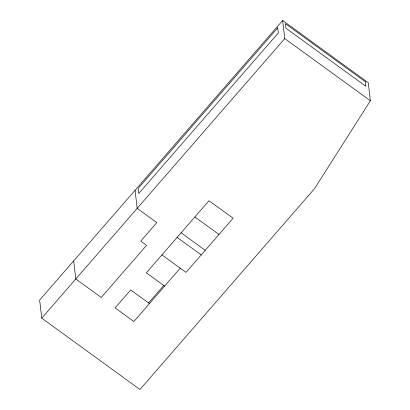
<?xml version="1.0" encoding="UTF-8"?>
<svg xmlns="http://www.w3.org/2000/svg" width="410" height="410" viewBox="0 0 410 410"><rect width="100%" height="100%" fill="white"/><g stroke="black" fill="none" stroke-linecap="round" stroke-linejoin="round"><path stroke-width="0.61" d="M370.373 100.773L314.465 188.723L139.948 389.5L41.748 318.155L39.626 300.079L282.644 20.5L368.252 82.697L370.373 100.773L284.765 38.576L282.644 20.5M41.748 318.155L284.765 38.576M148.548 302.959L163.759 285.457M180.221 268.186L133.86 321.517L115.113 307.895L130.688 289.983L149.435 303.6M194.878 216.972L218.981 234.484M181.112 232.808L205.215 250.32M177.13 237.39L201.233 254.902M161.919 254.887L186.022 272.399L233.105 218.233L209.003 200.721L146.339 272.804L164.646 286.103M135.059 190.291L137.181 208.362L156.82 222.635L140.753 241.121L146.554 245.334L101.234 297.476L75.794 278.99L73.667 260.914M277.734 27.839L138.149 188.421L138.749 193.499L278.329 32.923L277.734 27.839M365.33 81.739L285.432 23.693L285.97 28.264L365.869 86.315L365.33 81.739"/></g></svg>
